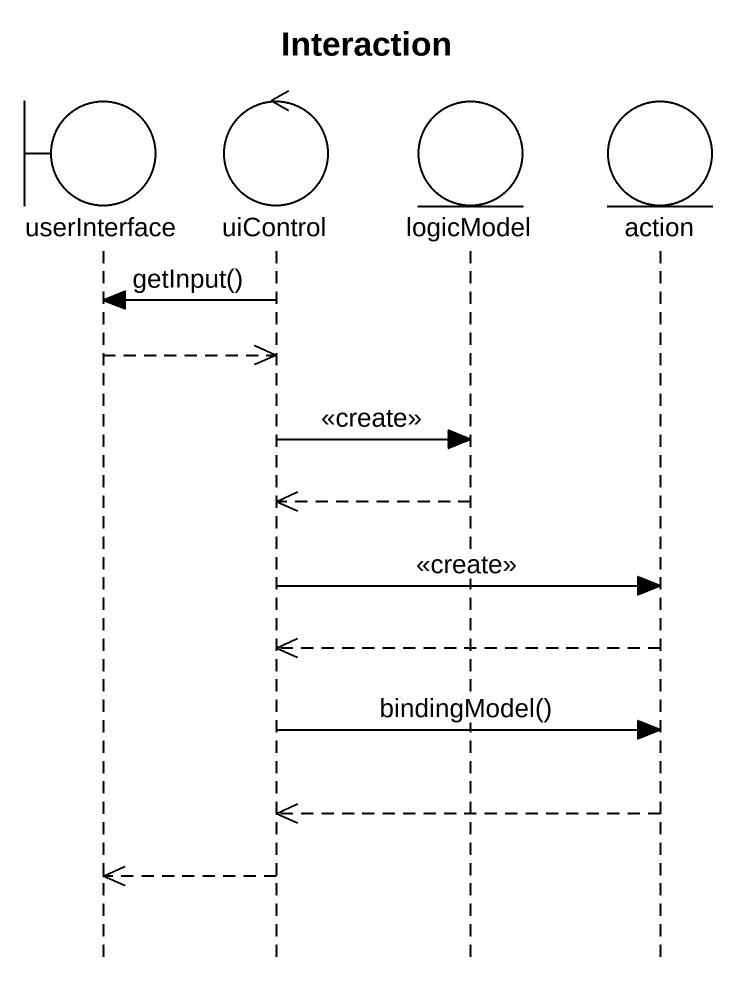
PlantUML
@startuml
title Interaction
hide footbox
boundary userInterface #FFFFFF
control uiControl #FFFFFF
entity logicModel #FFFFFF
entity "action" as action_ #FFFFFF

uiControl -> userInterface : getInput()
userInterface -->> uiControl
uiControl -> logicModel : <<create>>
logicModel -->> uiControl
uiControl -> action_ : <<create>>
action_ -->> uiControl
uiControl -> action_ : bindingModel()
action_ -->> uiControl
uiControl -->> userInterface
@enduml
